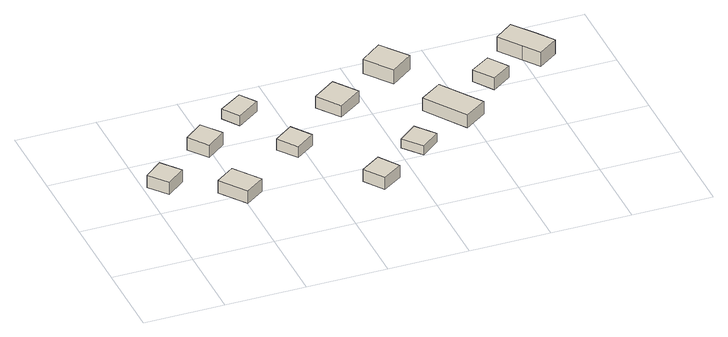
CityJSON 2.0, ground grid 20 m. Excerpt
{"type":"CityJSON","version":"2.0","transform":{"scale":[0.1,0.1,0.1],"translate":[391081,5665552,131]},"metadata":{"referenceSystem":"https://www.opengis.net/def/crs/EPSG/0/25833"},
"CityObjects":{
"building1":{"type":"Building","attributes":{"Gemeindeschluessel":"14627140","BezugspunktDach":"2200","function":"31001_9998","measuredHeight":3.28,"storeysAboveGround":1},"geometry":[{"type":"Solid","lod":"1","boundaries":[[[[0,1,2,3]],[[4,5,6,7]],[[4,7,3,2]],[[5,4,2,1]],[[6,5,1,0]],[[7,6,0,3]]]]}]},
"building2":{"type":"Building","attributes":{"Gemeindeschluessel":"14627140","BezugspunktDach":"2200","function":"31001_9998","measuredHeight":3.5,"storeysAboveGround":1},"geometry":[{"type":"Solid","lod":"1","boundaries":[[[[8,9,10,11]],[[12,13,14,15]],[[12,15,11,10]],[[13,12,10,9]],[[14,13,9,8]],[[15,14,8,11]]]]}]},
"building3":{"type":"Building","attributes":{"Gemeindeschluessel":"14627140","BezugspunktDach":"2200","function":"31001_9998","measuredHeight":3.43,"storeysAboveGround":1},"geometry":[{"type":"Solid","lod":"1","boundaries":[[[[16,17,18,19]],[[20,21,22,23]],[[20,23,19,18]],[[21,20,18,17]],[[22,21,17,16]],[[23,22,16,19]]]]}]},
"building4":{"type":"Building","attributes":{"Gemeindeschluessel":"14627140","BezugspunktDach":"2200","function":"31001_9998","measuredHeight":3.01,"storeysAboveGround":1},"geometry":[{"type":"Solid","lod":"1","boundaries":[[[[24,25,26,27]],[[28,29,30,31]],[[28,31,27,26]],[[29,28,26,25]],[[30,29,25,24]],[[31,30,24,27]]]]}]},
"building5":{"type":"Building","attributes":{"Gemeindeschluessel":"14627140","BezugspunktDach":"2200","function":"31001_9998","measuredHeight":2.7,"storeysAboveGround":1},"geometry":[{"type":"Solid","lod":"1","boundaries":[[[[32,33,34,35]],[[36,37,38,39]],[[36,39,35,34]],[[37,36,34,33]],[[38,37,33,32]],[[39,38,32,35]]]]}]},
"building6":{"type":"Building","attributes":{"Gemeindeschluessel":"14627140","BezugspunktDach":"2200","function":"31001_9998","measuredHeight":3.35,"storeysAboveGround":1},"geometry":[{"type":"Solid","lod":"1","boundaries":[[[[40,41,42,43]],[[44,45,46,47]],[[44,47,43,42]],[[45,44,42,41]],[[46,45,41,40]],[[47,46,40,43]]]]}]},
"building7":{"type":"Building","attributes":{"Gemeindeschluessel":"14627140","BezugspunktDach":"2200","function":"31001_9998","measuredHeight":2.41,"storeysAboveGround":1},"geometry":[{"type":"Solid","lod":"1","boundaries":[[[[48,49,50,51]],[[52,53,54,55]],[[52,55,51,50]],[[53,52,50,49]],[[54,53,49,48]],[[55,54,48,51]]]]}]},
"building8":{"type":"Building","attributes":{"Gemeindeschluessel":"14627140","BezugspunktDach":"2200","function":"31001_9998","measuredHeight":3.12,"storeysAboveGround":1},"geometry":[{"type":"Solid","lod":"1","boundaries":[[[[56,57,58,59]],[[60,61,62,63]],[[60,63,59,58]],[[61,60,58,57]],[[62,61,57,56]],[[63,62,56,59]]]]}]},
"building9":{"type":"Building","attributes":{"Gemeindeschluessel":"14627140","BezugspunktDach":"2200","function":"31001_9998","measuredHeight":3.55,"storeysAboveGround":1},"geometry":[{"type":"Solid","lod":"1","boundaries":[[[[64,65,66,67]],[[68,69,70,71]],[[68,71,67,66]],[[69,68,66,65]],[[70,69,65,64]],[[71,70,64,67]]]]}]},
"building10":{"type":"Building","attributes":{"Gemeindeschluessel":"14627140","BezugspunktDach":"2200","function":"31001_9998","measuredHeight":3.88,"storeysAboveGround":1},"geometry":[{"type":"Solid","lod":"1","boundaries":[[[[72,73,74,75]],[[76,77,78,79]],[[76,79,75,74]],[[77,76,74,73]],[[78,77,73,72]],[[79,78,72,75]]]]}]},
"building11":{"type":"Building","attributes":{"Gemeindeschluessel":"14627140","BezugspunktDach":"2200","function":"31001_9998","measuredHeight":3.21,"storeysAboveGround":1},"geometry":[{"type":"Solid","lod":"1","boundaries":[[[[80,81,82,83]],[[84,85,86,87]],[[84,87,83,82]],[[85,84,82,81]],[[86,85,81,80]],[[87,86,80,83]]]]}]},
"building12":{"type":"Building","attributes":{"Gemeindeschluessel":"14627140","BezugspunktDach":"2200","function":"31001_9998","measuredHeight":4.34,"storeysAboveGround":1},"geometry":[{"type":"Solid","lod":"1","boundaries":[[[[88,89,90,91,92,93]],[[94,95,96,97,98,99]],[[94,99,93,92]],[[95,94,92,91]],[[96,95,91,90]],[[97,96,90,89]],[[98,97,89,88]],[[99,98,88,93]]]]}]}
},
"vertices":[
[45,260,43],[92,297,43],[54,344,43],[8,306,43],[54,344,10],[92,297,10],[45,260,10],[8,306,10],
[189,134,64],[236,168,64],[188,233,64],[141,199,64],[188,233,29],[236,168,29],[189,134,29],[141,199,29],
[186,368,43],[234,405,43],[197,453,43],[150,416,43],[197,453,9],[234,405,9],[186,368,9],[150,416,9],
[362,260,63],[410,294,63],[375,343,63],[327,308,63],[375,343,33],[410,294,33],[362,260,33],[327,308,33],
[300,467,33],[358,507,33],[330,548,33],[272,509,33],[330,548,6],[358,507,6],[300,467,6],[272,509,6],
[473,3,112],[523,37,112],[489,87,112],[439,53,112],[489,87,79],[523,37,79],[473,3,79],[439,53,79],
[608,102,103],[655,139,103],[617,186,103],[570,148,103],[617,186,79],[655,139,79],[608,102,79],[570,148,79],
[519,388,56],[578,430,56],[536,488,56],[477,446,56],[536,488,25],[578,430,25],[519,388,25],[477,446,25],
[747,183,103],[802,221,103],[732,324,103],[677,286,103],[732,324,68],[802,221,68],[747,183,68],[677,286,68],
[686,485,53],[741,527,53],[690,593,53],[635,551,53],[690,593,14],[741,527,14],[686,485,14],[635,551,14],
[861,305,100],[910,339,100],[877,388,100],[827,355,100],[877,388,68],[910,339,68],[861,305,68],[827,355,68],
[973,414,92],[1003,374,92],[1052,410,92],[1022,451,92],[980,506,92],[932,470,92],[980,506,53],[1022,451,53],[1052,410,53],[1003,374,53],[973,414,53],[932,470,53]
]}
